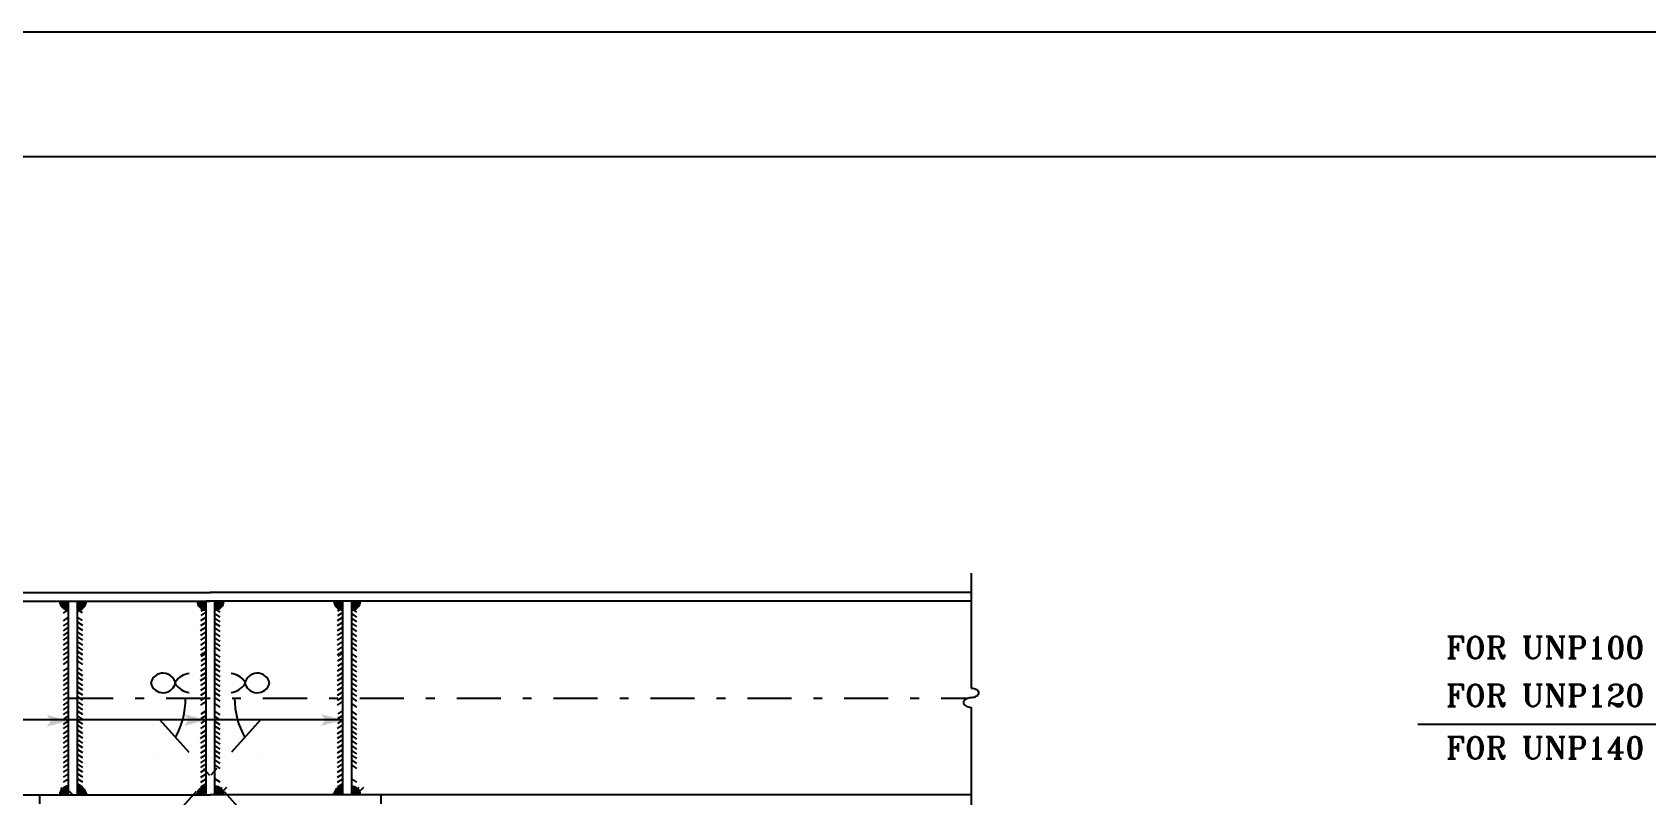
# Model space of a CAD drawing. Header units: inches. Extents: x 460503 to 460688, y 47570 to 48852.
# Drawn here: x 460544.04 to 460562.37, y 47630.51 to 47639.17 of the extents above; entities that cross this region are included whole.
import ezdxf
from ezdxf.enums import TextEntityAlignment as Align

# ---------------------------------------------------------------- set-up
doc = ezdxf.new("R2010")
doc.units = ezdxf.units.IN
doc.header["$MEASUREMENT"] = 0
for name, pattern in [('DASHDOT', [1, 0.5, -0.25, 0, -0.25]), ('DASHDOTX2', [2, 1, -0.5, 0, -0.5]), ('HIDDEN', [0.375, 0.25, -0.125])]:
    doc.linetypes.add(name, pattern=pattern)
for name, color, linetype in [('1', 1, 'Continuous'), ('1R', 1, 'Continuous'), ('2Y', 2, 'Continuous'), ('3', 3, 'HIDDEN'), ('3G', 3, 'Continuous'), ('Ax', 1, 'DASHDOTX2'), ('DIM', 8, 'Continuous'), ('lateral brace', 5, 'Continuous'), ('Layer4', 118, 'Continuous')]:
    doc.layers.add(name, color=color, linetype=linetype)
doc.styles.add('CHAPI', font='CHAPI')
doc.styles.add('ROMANT', font='romant')

# ---------------------------------------------------------------- blocks, each defined once
blk = doc.blocks.new('DOT')
at = {"layer": 'DIM', "color": 0, "linetype": 'ByBlock'}
blk.add_line((-0.5, 0), (-1, 0), dxfattribs=at)
at = {"layer": 'DIM', "color": 0, "linetype": 'ByBlock', "const_width": 0.5}
blk.add_lwpolyline([(-0.25, 0, 1), (0.25, 0, 1)], format="xyb", close=True, dxfattribs=at)
blk = doc.blocks.new('F')
at = {"layer": '3'}
for points in [[(0, 0), (2.57, 0), (3.14, 0.84)], [(0, 0), (2.57, 0), (3.14, -0.84)]]:
    blk.add_solid(points, dxfattribs=at)

msp = doc.modelspace()

# ---------------------------------------------------------------- hatches: boundary and pattern name
at = {"layer": '1'}
for points in [[(460544.452648, 47632.71425526), (460544.452648, 47632.61425526, -0.4142135624), (460544.352648, 47632.71425526)], [(460544.552648, 47632.71425526), (460544.552648, 47632.61425526, 0.4142135624), (460544.652648, 47632.71425526)], [(460546.01348075, 47632.71591694), (460546.01348075, 47632.61591694, -0.4142135624), (460545.91348075, 47632.71591694)], [(460546.11348075, 47632.71591694), (460546.11348075, 47632.61591694, 0.4142135624), (460546.21348075, 47632.71591694)], [(460547.56658286, 47632.71591694), (460547.56658286, 47632.61591694, -0.4142135624), (460547.46658286, 47632.71591694)], [(460547.66658286, 47632.71591694), (460547.66658286, 47632.61591694, 0.4142135624), (460547.76658286, 47632.71591694)], [(460544.452648, 47630.51544311), (460544.452648, 47630.61544311, 0.4142135624), (460544.352648, 47630.51544311)], [(460544.552648, 47630.51544311), (460544.552648, 47630.61544311, -0.4142135624), (460544.652648, 47630.51544311)], [(460546.01348075, 47630.51378144), (460546.01348075, 47630.61378144, 0.4142135624), (460545.91348075, 47630.51378144)], [(460546.11348075, 47630.51378144), (460546.11348075, 47630.61378144, -0.4142135624), (460546.21348075, 47630.51378144)], [(460547.56658286, 47630.51378144), (460547.56658286, 47630.61378144, 0.4142135624), (460547.46658286, 47630.51378144)], [(460547.66658286, 47630.51378144), (460547.66658286, 47630.61378144, -0.4142135624), (460547.76658286, 47630.51378144)]]:
    msp.add_hatch(color=256, dxfattribs=at).paths.add_polyline_path(points)

# ---------------------------------------------------------------- linework, layer by layer
msp.add_lwpolyline([(460507.46120186, 47581.12488037), (460588.72955203, 47581.12488037), (460588.72955203, 47637.757877), (460507.46120186, 47637.757877)], close=True, dxfattribs=at)
at = {"layer": '1', "linetype": 'Continuous'}
for centre, start, end in [((460544.452648, 47632.71425526), 180, 270), ((460544.552648, 47632.71425526), 270, 0), ((460546.01348075, 47632.71591694), 180, 270), ((460546.11348075, 47632.71591694), 270, 0), ((460547.56658286, 47632.71591694), 180, 270), ((460547.66658286, 47632.71591694), 270, 0), ((460544.452648, 47630.51544311), 90, 180), ((460544.552648, 47630.51544311), 0, 90), ((460546.01348075, 47630.51378144), 90, 180), ((460546.11348075, 47630.51378144), 0, 90), ((460547.56658286, 47630.51378144), 90, 180), ((460547.66658286, 47630.51378144), 0, 90)]:
    msp.add_arc(centre, 0.1, start, end, dxfattribs=at)
at = {"layer": '1R'}
for p, q in [((460544.39298991, 47632.63307643), (460544.45174845, 47632.67362694)), ((460544.39298991, 47632.57884915), (460544.45174845, 47632.61939966)), ((460544.60737619, 47632.63547729), (460544.54756883, 47632.67446434)), ((460544.60880607, 47632.58126887), (460544.54899871, 47632.62025591)), ((460545.95588812, 47632.55048585), (460546.01569548, 47632.5894729)), ((460545.95732268, 47632.60487177), (460546.01713004, 47632.64385881)), ((460545.95875256, 47632.65908019), (460546.01855992, 47632.69806724)), ((460546.17313885, 47632.67884915), (460546.1143803, 47632.71939966)), ((460546.17313885, 47632.64804722), (460546.1143803, 47632.68859773)), ((460546.17313885, 47632.59115833), (460546.1143803, 47632.63170884)), ((460546.17313885, 47632.53331977), (460546.1143803, 47632.57387028)), ((460547.50899023, 47632.55048585), (460547.56879759, 47632.5894729)), ((460547.51042479, 47632.60487177), (460547.57023215, 47632.64385881)), ((460547.51185467, 47632.65908019), (460547.57166203, 47632.69806724)), ((460547.72624096, 47632.67884915), (460547.66748241, 47632.71939966)), ((460547.72624096, 47632.64804722), (460547.66748241, 47632.68859773)), ((460547.72624096, 47632.59115833), (460547.66748241, 47632.63170884)), ((460547.72624096, 47632.53331977), (460547.66748241, 47632.57387028)), ((460544.39298991, 47632.49115833), (460544.45174845, 47632.53170884)), ((460544.39298991, 47632.43331977), (460544.45174845, 47632.47387028)), ((460544.39298991, 47632.37986461), (460544.45174845, 47632.42041512)), ((460544.61174069, 47632.49361674), (460544.55193334, 47632.53260379)), ((460544.61324075, 47632.43674764), (460544.5534334, 47632.47573469)), ((460544.61467532, 47632.38236172), (460544.55486796, 47632.42134877)), ((460545.95145344, 47632.38236172), (460546.0112608, 47632.42134877)), ((460545.952888, 47632.43674764), (460546.01269536, 47632.47573469)), ((460545.95438806, 47632.49361674), (460546.01419542, 47632.53260379)), ((460546.17313885, 47632.47986461), (460546.1143803, 47632.52041512)), ((460546.17313885, 47632.42640946), (460546.1143803, 47632.46695997)), ((460546.17313885, 47632.37200463), (460546.1143803, 47632.41255513)), ((460547.50455555, 47632.38236172), (460547.56436291, 47632.42134877)), ((460547.50599011, 47632.43674764), (460547.56579747, 47632.47573469)), ((460547.50749017, 47632.49361674), (460547.56729753, 47632.53260379)), ((460547.72624096, 47632.47986461), (460547.66748241, 47632.52041512)), ((460547.72624096, 47632.42640946), (460547.66748241, 47632.46695997)), ((460547.72624096, 47632.37200463), (460547.66748241, 47632.41255513)), ((460544.39298991, 47632.32640946), (460544.45174845, 47632.36695997)), ((460544.39298991, 47632.27200463), (460544.45174845, 47632.31255513)), ((460544.39298991, 47632.21511574), (460544.45174845, 47632.25566625)), ((460544.61230609, 47632.32640946), (460544.55354755, 47632.36695997)), ((460544.61230609, 47632.27200463), (460544.55354755, 47632.31255513)), ((460544.61230609, 47632.21511574), (460544.55354755, 47632.25566625)), ((460545.95382266, 47632.32640946), (460546.0125812, 47632.36695997)), ((460545.95382266, 47632.27200463), (460546.0125812, 47632.31255513)), ((460545.95382266, 47632.21511574), (460546.0125812, 47632.25566625)), ((460546.17313885, 47632.31511574), (460546.1143803, 47632.35566625)), ((460546.17313885, 47632.25822685), (460546.1143803, 47632.29877736)), ((460546.17313885, 47632.20382202), (460546.1143803, 47632.24437253)), ((460547.50692477, 47632.32640946), (460547.56568331, 47632.36695997)), ((460547.50692477, 47632.27200463), (460547.56568331, 47632.31255513)), ((460547.50692477, 47632.21511574), (460547.56568331, 47632.25566625)), ((460547.72624096, 47632.31511574), (460547.66748241, 47632.35566625)), ((460547.72624096, 47632.25822685), (460547.66748241, 47632.29877736)), ((460547.72624096, 47632.20382202), (460547.66748241, 47632.24437253)), ((460544.39298991, 47632.15822685), (460544.45174845, 47632.19877736)), ((460544.39298991, 47632.10382202), (460544.45174845, 47632.14437253)), ((460544.39298991, 47632.05036687), (460544.45174845, 47632.09091737)), ((460544.39298991, 47631.99596203), (460544.45174845, 47632.03651254)), ((460544.61230609, 47632.15822685), (460544.55354755, 47632.19877736)), ((460544.61230609, 47632.10382202), (460544.55354755, 47632.14437253)), ((460544.61230609, 47632.05036687), (460544.55354755, 47632.09091737)), ((460544.61230609, 47631.99596203), (460544.55354755, 47632.03651254)), ((460545.95382266, 47632.15822685), (460546.0125812, 47632.19877736)), ((460545.95382266, 47632.10382202), (460546.0125812, 47632.14437253)), ((460545.95588812, 47631.98136878), (460546.01569548, 47632.02035583)), ((460545.95732268, 47632.0357547), (460546.01713004, 47632.07474174)), ((460545.95875256, 47632.08996312), (460546.01855992, 47632.12895017)), ((460546.17313885, 47632.15036687), (460546.1143803, 47632.19091737)), ((460546.17313885, 47632.07893015), (460546.1143803, 47632.11948066)), ((460546.17313885, 47632.02204126), (460546.1143803, 47632.06259177)), ((460547.50692477, 47632.15822685), (460547.56568331, 47632.19877736)), ((460547.50692477, 47632.10382202), (460547.56568331, 47632.14437253)), ((460547.50899023, 47631.98136878), (460547.56879759, 47632.02035583)), ((460547.51042479, 47632.0357547), (460547.57023215, 47632.07474174)), ((460547.51185467, 47632.08996312), (460547.57166203, 47632.12895017)), ((460547.72624096, 47632.15036687), (460547.66748241, 47632.19091737)), ((460547.72624096, 47632.07893015), (460547.66748241, 47632.11948066)), ((460547.72624096, 47632.02204126), (460547.66748241, 47632.06259177)), ((460544.39298991, 47631.92204126), (460544.45174845, 47631.96259177)), ((460544.39298991, 47631.8642027), (460544.45174845, 47631.90475321)), ((460544.39298991, 47631.81074754), (460544.45174845, 47631.85129805)), ((460544.61174069, 47631.92449967), (460544.55193334, 47631.96348672)), ((460544.61324075, 47631.86763057), (460544.5534334, 47631.90661762)), ((460544.61467532, 47631.81324465), (460544.55486796, 47631.8522317)), ((460545.95145344, 47631.81324465), (460546.0112608, 47631.8522317)), ((460545.952888, 47631.86763057), (460546.01269536, 47631.90661762)), ((460545.95438806, 47631.92449967), (460546.01419542, 47631.96348672)), ((460546.17313885, 47631.9642027), (460546.1143803, 47632.00475321)), ((460546.17313885, 47631.91074754), (460546.1143803, 47631.95129805)), ((460546.17313885, 47631.85729239), (460546.1143803, 47631.8978429)), ((460546.17313885, 47631.80288756), (460546.1143803, 47631.84343806)), ((460547.50455555, 47631.81324465), (460547.56436291, 47631.8522317)), ((460547.50599011, 47631.86763057), (460547.56579747, 47631.90661762)), ((460547.50749017, 47631.92449967), (460547.56729753, 47631.96348672)), ((460547.72624096, 47631.9642027), (460547.66748241, 47632.00475321)), ((460547.72624096, 47631.91074754), (460547.66748241, 47631.95129805)), ((460547.72624096, 47631.85729239), (460547.66748241, 47631.8978429)), ((460547.72624096, 47631.80288756), (460547.66748241, 47631.84343806)), ((460544.39298991, 47631.75729239), (460544.45174845, 47631.7978429)), ((460544.39298991, 47631.70288756), (460544.45174845, 47631.74343806)), ((460544.39298991, 47631.64599867), (460544.45174845, 47631.68654918)), ((460544.61230609, 47631.75729239), (460544.55354755, 47631.7978429)), ((460544.61230609, 47631.70288756), (460544.55354755, 47631.74343806)), ((460544.61230609, 47631.64599867), (460544.55354755, 47631.68654918)), ((460545.95382266, 47631.75729239), (460546.0125812, 47631.7978429)), ((460545.95382266, 47631.70288756), (460546.0125812, 47631.74343806)), ((460545.95382266, 47631.64599867), (460546.0125812, 47631.68654918)), ((460546.17313885, 47631.74599867), (460546.1143803, 47631.78654918)), ((460546.17313885, 47631.68910978), (460546.1143803, 47631.72966029)), ((460546.17313885, 47631.63470495), (460546.1143803, 47631.67525546)), ((460547.50692477, 47631.75729239), (460547.56568331, 47631.7978429)), ((460547.50692477, 47631.70288756), (460547.56568331, 47631.74343806)), ((460547.50692477, 47631.64599867), (460547.56568331, 47631.68654918)), ((460547.72624096, 47631.74599867), (460547.66748241, 47631.78654918)), ((460547.72624096, 47631.68910978), (460547.66748241, 47631.72966029)), ((460547.72624096, 47631.63470495), (460547.66748241, 47631.67525546)), ((460544.39298991, 47631.58910978), (460544.45174845, 47631.62966029)), ((460544.39298991, 47631.53470495), (460544.45174845, 47631.57525546)), ((460544.39298991, 47631.4812498), (460544.45174845, 47631.5218003)), ((460544.61230609, 47631.58910978), (460544.55354755, 47631.62966029)), ((460544.61230609, 47631.53470495), (460544.55354755, 47631.57525546)), ((460544.61230609, 47631.4812498), (460544.55354755, 47631.5218003)), ((460545.95382266, 47631.58910978), (460546.0125812, 47631.62966029)), ((460545.95382266, 47631.53470495), (460546.0125812, 47631.57525546)), ((460545.95875256, 47631.43547729), (460546.01855992, 47631.47446434)), ((460546.17313885, 47631.5812498), (460546.1143803, 47631.6218003)), ((460546.17313885, 47631.51193012), (460546.1143803, 47631.55248063)), ((460547.50692477, 47631.58910978), (460547.56568331, 47631.62966029)), ((460547.50692477, 47631.53470495), (460547.56568331, 47631.57525546)), ((460547.51185467, 47631.43547729), (460547.57166203, 47631.47446434)), ((460547.72624096, 47631.5812498), (460547.66748241, 47631.6218003)), ((460547.72624096, 47631.51193012), (460547.66748241, 47631.55248063)), ((460547.56658286, 47631.36587), (460541.9229633, 47631.36587)), ((460544.39298991, 47631.42684496), (460544.45174845, 47631.46739547)), ((460544.39298991, 47631.37279815), (460544.45174845, 47631.41334865)), ((460544.39298991, 47631.31495958), (460544.45174845, 47631.35551009)), ((460544.39298991, 47631.26755543), (460544.45174845, 47631.30810594)), ((460544.61174069, 47631.37525656), (460544.55193334, 47631.41424361)), ((460544.61174069, 47631.27001385), (460544.55193334, 47631.30900089)), ((460544.61324075, 47631.31838745), (460544.5534334, 47631.3573745)), ((460544.61230609, 47631.42684496), (460544.55354755, 47631.46739547)), ((460545.95438806, 47631.27001385), (460546.01419542, 47631.30900089)), ((460545.95588812, 47631.32688295), (460546.01569548, 47631.36587)), ((460545.95732268, 47631.38126887), (460546.01713004, 47631.42025591)), ((460546.17313885, 47631.42444432), (460546.1143803, 47631.46499483)), ((460546.17313885, 47631.36755543), (460546.1143803, 47631.40810594)), ((460546.17313885, 47631.30971687), (460546.1143803, 47631.35026738)), ((460546.17313885, 47631.25626171), (460546.1143803, 47631.29681222)), ((460547.50749017, 47631.27001385), (460547.56729753, 47631.30900089)), ((460547.50899023, 47631.32688295), (460547.56879759, 47631.36587)), ((460547.51042479, 47631.38126887), (460547.57023215, 47631.42025591)), ((460547.72624096, 47631.42444432), (460547.66748241, 47631.46499483)), ((460547.72624096, 47631.36755543), (460547.66748241, 47631.40810594)), ((460547.72624096, 47631.30971687), (460547.66748241, 47631.35026738)), ((460547.72624096, 47631.25626171), (460547.66748241, 47631.29681222)), ((460565.62550232, 47631.31602793, 0.00000032), (460559.77414489, 47631.31602793, 0.00000032)), ((460544.39298991, 47631.20971687), (460544.45174845, 47631.25026738)), ((460544.39298991, 47631.15626171), (460544.45174845, 47631.19681222)), ((460544.39298991, 47631.10280656), (460544.45174845, 47631.14335707)), ((460544.61324075, 47631.21314474), (460544.5534334, 47631.25213179)), ((460544.61230609, 47631.10280656), (460544.55354755, 47631.14335707)), ((460544.61467532, 47631.15875883), (460544.55486796, 47631.19774587)), ((460545.95145344, 47631.15875883), (460546.0112608, 47631.19774587)), ((460545.952888, 47631.21314474), (460546.01269536, 47631.25213179)), ((460545.95382266, 47631.10280656), (460546.0125812, 47631.14335707)), ((460546.17313885, 47631.20280656), (460546.1143803, 47631.24335707)), ((460546.17313885, 47631.14840173), (460546.1143803, 47631.18895224)), ((460546.17313885, 47631.09151284), (460546.1143803, 47631.13206335)), ((460547.50455555, 47631.15875883), (460547.56436291, 47631.19774587)), ((460547.50599011, 47631.21314474), (460547.56579747, 47631.25213179)), ((460547.50692477, 47631.10280656), (460547.56568331, 47631.14335707)), ((460547.72624096, 47631.20280656), (460547.66748241, 47631.24335707)), ((460547.72624096, 47631.14840173), (460547.66748241, 47631.18895224)), ((460547.72624096, 47631.09151284), (460547.66748241, 47631.13206335)), ((460544.39298991, 47631.04840173), (460544.45174845, 47631.08895224)), ((460544.39298991, 47630.99151284), (460544.45174845, 47631.03206335)), ((460544.39298991, 47630.93462395), (460544.45174845, 47630.97517446)), ((460544.39298991, 47630.88021912), (460544.45174845, 47630.92076963)), ((460544.61230609, 47631.04840173), (460544.55354755, 47631.08895224)), ((460544.61230609, 47630.99151284), (460544.55354755, 47631.03206335)), ((460544.61230609, 47630.93462395), (460544.55354755, 47630.97517446)), ((460544.61230609, 47630.88021912), (460544.55354755, 47630.92076963)), ((460545.95382266, 47631.04840173), (460546.0125812, 47631.08895224)), ((460545.95382266, 47630.99151284), (460546.0125812, 47631.03206335)), ((460545.95382266, 47630.93462395), (460546.0125812, 47630.97517446)), ((460545.95382266, 47630.88021912), (460546.0125812, 47630.92076963)), ((460546.17313885, 47631.03462395), (460546.1143803, 47631.07517446)), ((460546.17313885, 47630.98021912), (460546.1143803, 47631.02076963)), ((460546.17313885, 47630.92676397), (460546.1143803, 47630.96731448)), ((460547.50692477, 47631.04840173), (460547.56568331, 47631.08895224)), ((460547.50692477, 47630.99151284), (460547.56568331, 47631.03206335)), ((460547.50692477, 47630.93462395), (460547.56568331, 47630.97517446)), ((460547.50692477, 47630.88021912), (460547.56568331, 47630.92076963)), ((460547.72624096, 47631.03462395), (460547.66748241, 47631.07517446)), ((460547.72624096, 47630.98021912), (460547.66748241, 47631.02076963)), ((460547.72624096, 47630.92676397), (460547.66748241, 47630.96731448)), ((460544.39298991, 47630.82676397), (460544.45174845, 47630.86731448)), ((460544.39298991, 47630.77235914), (460544.45174845, 47630.81290964)), ((460544.39298991, 47630.71547025), (460544.45174845, 47630.75602076)), ((460544.61230609, 47630.82676397), (460544.55354755, 47630.86731448)), ((460544.61230609, 47630.77235914), (460544.55354755, 47630.81290964)), ((460544.61230609, 47630.71547025), (460544.55354755, 47630.75602076)), ((460545.95382266, 47630.82676397), (460546.0125812, 47630.86731448)), ((460545.95382266, 47630.77235914), (460546.0125812, 47630.81290964)), ((460545.95382266, 47630.71547025), (460546.0125812, 47630.75602076)), ((460546.17313885, 47630.87235914), (460546.1143803, 47630.91290964)), ((460546.17313885, 47630.81547025), (460546.1143803, 47630.85602076)), ((460547.50692477, 47630.82676397), (460547.56568331, 47630.86731448)), ((460547.50692477, 47630.77235914), (460547.56568331, 47630.81290964)), ((460547.50692477, 47630.71547025), (460547.56568331, 47630.75602076)), ((460547.72624096, 47630.87235914), (460547.66748241, 47630.91290964)), ((460547.72624096, 47630.81547025), (460547.66748241, 47630.85602076)), ((460544.44658198, 47630.51484919), (460544.36504651, 47630.59638466)), ((460544.39298991, 47630.65858136), (460544.45174845, 47630.69913187)), ((460544.49961499, 47630.51484919), (460544.41807952, 47630.59638466)), ((460544.61230609, 47630.65858136), (460544.55354755, 47630.69913187)), ((460544.61230609, 47630.60417653), (460544.55354755, 47630.64472704)), ((460544.65871402, 47630.51484919), (460544.57717855, 47630.59638466)), ((460544.66214161, 47630.52242499), (460544.57885996, 47630.60217607)), ((460545.90398715, 47630.52242499), (460545.98726879, 47630.60217607)), ((460545.90741474, 47630.51484919), (460545.98895021, 47630.59638466)), ((460545.95382266, 47630.65858136), (460546.0125812, 47630.69913187)), ((460545.95382266, 47630.60417653), (460546.0125812, 47630.64472704)), ((460546.17313885, 47630.65858136), (460546.1143803, 47630.69913187)), ((460546.1154292, 47630.52053137), (460546.19696468, 47630.60206684)), ((460546.16846221, 47630.52053137), (460546.24999768, 47630.60206684)), ((460547.45708926, 47630.52242499), (460547.5403709, 47630.60217607)), ((460547.46051685, 47630.51484919), (460547.54205232, 47630.59638466)), ((460547.50692477, 47630.65858136), (460547.56568331, 47630.69913187)), ((460547.50692477, 47630.60417653), (460547.56568331, 47630.64472704)), ((460547.72624096, 47630.65858136), (460547.66748241, 47630.69913187)), ((460547.66853131, 47630.52053137), (460547.75006679, 47630.60206684)), ((460547.72156432, 47630.52053137), (460547.80309979, 47630.60206684))]:
    msp.add_line(p, q, dxfattribs=at)
at = {"layer": '1R', "linetype": 'DASHDOT'}
for p, q in [((460546.63474139, 47631.37317632), (460538.6919849, 47622.48241814)), ((460545.48448947, 47631.37317632), (460553.42724596, 47622.48241814))]:
    msp.add_line(p, q, dxfattribs=at)
at = {"layer": '2Y'}
for p, q in [((460554.70001554, 47633.03094948), (460554.70001554, 47631.72820433)), ((460554.70001554, 47631.50898689), (460554.70001554, 47630.21355472))]:
    msp.add_line(p, q, dxfattribs=at)
for points in [[(460554.70001554, 47631.72820433, -0.0646605448), (460554.7343087, 47631.72375088, -0.077520967), (460554.76077568, 47631.71215251, -0.1071733163), (460554.78015835, 47631.69292886, -0.1449999812), (460554.78594335, 47631.67339997, -0.1449999812), (460554.78015835, 47631.65387109, -0.1071733163), (460554.76077568, 47631.63464744, -0.077520967), (460554.7343087, 47631.62304906, -0.0646605448), (460554.70001554, 47631.61859561, -0.0646605448)], [(460554.70001554, 47631.61859561, 0.0646605448), (460554.66572238, 47631.61414216, 0.077520967), (460554.63925539, 47631.60254379, 0.1071733163), (460554.61987272, 47631.58332014, 0.1449999812), (460554.61408772, 47631.56379125, 0.1449999812), (460554.61987272, 47631.54426237, 0.1071733163), (460554.63925539, 47631.52503872, 0.077520967), (460554.66572238, 47631.51344034, 0.0646605448), (460554.70001554, 47631.50898689, 0.0646605448)]]:
    msp.add_lwpolyline(points, format="xyb", dxfattribs=at)
for centre, start, end in [((460544.84063691, 47631.61484919), 331.494843124, 359.939088646), ((460547.27859395, 47631.61484919), 180.060911354, 208.505156876)]:
    msp.add_arc(centre, 0.94064207, start, end, dxfattribs=at)
at = {"layer": '3G'}
for p, q in [((460537.41921533, 47632.81484919), (460546.05961543, 47632.81484919)), ((460554.70001554, 47632.81484919), (460546.05961543, 47632.81484919)), ((460537.41921533, 47632.71484919), (460546.05961543, 47632.71484919)), ((460544.452648, 47630.51484919), (460544.452648, 47632.71484919)), ((460544.452648, 47632.71484919), (460544.552648, 47632.71484919)), ((460544.552648, 47630.51484919), (460544.552648, 47632.71484919)), ((460546.01348075, 47630.51484919), (460546.01348075, 47632.71484919)), ((460546.11348075, 47632.71484919), (460546.01348075, 47632.71484919)), ((460554.70001554, 47632.71484919), (460546.05961543, 47632.71484919)), ((460546.11348075, 47630.51484919), (460546.11348075, 47632.71484919)), ((460547.56658286, 47630.51484919), (460547.56658286, 47632.71484919)), ((460547.66658286, 47632.71484919), (460547.56658286, 47632.71484919)), ((460547.66658286, 47630.51484919), (460547.66658286, 47632.71484919)), ((460537.41921533, 47630.51484919), (460546.05961543, 47630.51484919)), ((460544.12220431, 47630.51484919), (460544.12220431, 47630.41484919)), ((460554.70001554, 47630.51484919), (460546.05961543, 47630.51484919)), ((460547.99702655, 47630.51484919), (460547.99702655, 47630.41484919))]:
    msp.add_line(p, q, dxfattribs=at)
for centre, radius, start, end in [((460545.5251401, 47631.75517679), 0.14322355, 7.738177432, 167.276549003), ((460545.84212748, 47631.68713283), 0.20774702, 95.916374499, 147.42616376), ((460546.27710339, 47631.68713283), 0.20774702, 32.57383624, 84.083625501), ((460546.59409077, 47631.75517679), 0.14322355, 12.723450997, 172.261822568), ((460545.5251401, 47631.81826547), 0.14322355, 192.723450997, 352.261822568), ((460545.84212748, 47631.88630943), 0.20774702, 212.57383624, 264.083625501), ((460546.27710339, 47631.88630943), 0.20774702, 275.916374499, 327.42616376), ((460546.59409077, 47631.81826547), 0.14322355, 187.738177432, 347.276549003)]:
    msp.add_arc(centre, radius, start, end, dxfattribs=at)
at = {"layer": 'Ax', "linetype": 'DASHDOT'}
msp.add_line((460544.45961543, 47631.61484919), (460554.66852005, 47631.61484919), dxfattribs=at)
at = {"layer": 'Defpoints', "color": 0, "linetype": 'ByBlock'}
for p in [(460545.62528607, 47631.0960687), (460546.4939448, 47631.0960687)]:
    msp.add_point(p, dxfattribs=at)
at = {"layer": 'DIM'}
msp.add_lwpolyline([(460506.04537694, 47579.70905546), (460590.14537694, 47579.70905546), (460590.14537694, 47639.17370192), (460506.04537694, 47639.17370192)], close=True, dxfattribs=at)
at = {"layer": 'lateral brace'}
msp.add_lwpolyline([(460506.04537694, 47579.70905546), (460590.14537694, 47579.70905546), (460590.14537694, 47639.17370192), (460506.04537694, 47639.17370192)], close=True, dxfattribs=at)
at = {"layer": 'Layer4'}
msp.add_lwpolyline([(460590.14537694, 47639.17370192), (460506.04537694, 47639.17370192), (460506.04537694, 47579.70905546), (460590.14537694, 47579.70905546)], close=True, dxfattribs=at)

# ---------------------------------------------------------------- block references
at = {"color": 1, "linetype": 'ByBlock'}
for p, xscale, yscale, zscale, rotation in [((460545.78127898, 47631.61484919), 0.001000000000051024, 0.001000000000051024, 0.001000000000051024, 89.96954431783509), ((460546.33795189, 47631.61484919), -0.001000000000051024, 0.001000000000051024, 0.001000000000051024, 270.0304556821649), ((460545.46732038, 47630.91336838), 0.001000000000003972, 0.001000000000003972, 0.001000000000003972, 221.8071726390623), ((460546.65191048, 47630.91336838), -0.001000000000003972, 0.001000000000003972, 0.001000000000003972, 138.1928273609377)]:
    msp.add_blockref('DOT', p, dxfattribs=dict(at, xscale=xscale, yscale=yscale, zscale=zscale, rotation=rotation))
at = {"layer": '1R', "xscale": -0.07919999999580796, "yscale": 0.07919999999580796, "zscale": 0.07919999999580796}
for p in [(460544.45396318, 47631.35695382), (460546.01569548, 47631.36587), (460547.56879759, 47631.36587)]:
    msp.add_blockref('F', p, dxfattribs=at)

# ---------------------------------------------------------------- texts
at = {"color": 2, "linetype": 'ByBlock', "style": 'CHAPI', "text_generation_flag": 2}
msp.add_text('48%%d', height=0.0025, dxfattribs=at).set_placement((460545.69920908, 47631.23058192), align=Align.MIDDLE_CENTER)
at = {"color": 2, "linetype": 'ByBlock', "style": 'CHAPI'}
msp.add_text('48%%d', height=0.0025, dxfattribs=at).set_placement((460546.42002179, 47631.23058192), align=Align.MIDDLE_CENTER)
at = {"layer": '2Y', "style": 'ROMANT'}
for s, p in [('FOR UNP100    ', (460561.56091073, 47632.18723637, 0.00000032)), ('FOR UNP120    ', (460561.56091073, 47631.64536771, 0.00000032)), ('FOR UNP140    ', (460561.56091073, 47631.04931165, 0.00000032))]:
    msp.add_text(s, height=0.25, dxfattribs=at).set_placement(p, align=Align.MIDDLE)

doc.saveas('drawing.dxf')
